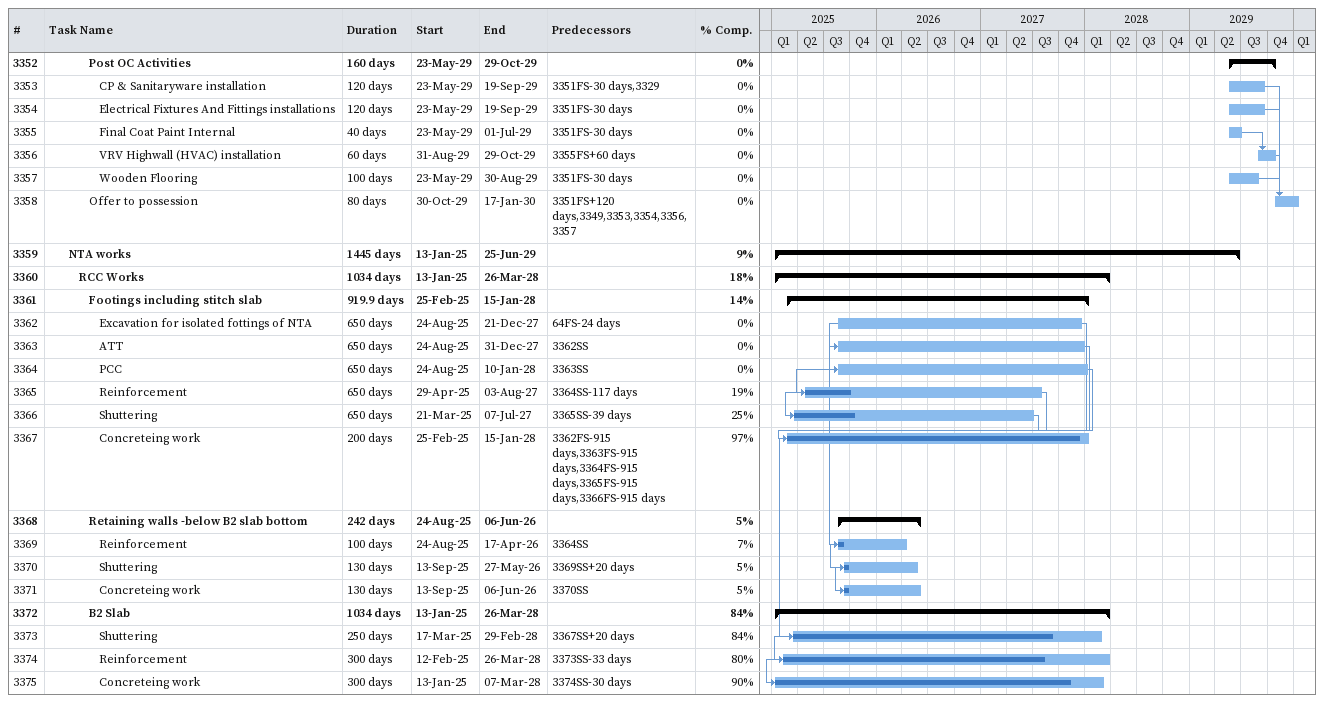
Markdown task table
| ID | Level | Task | Duration | Start | Finish | Predecessors | % complete |
|---|---|---|---|---|---|---|---|
| 3352 | 5 | **Post OC Activities** | 160d | 2029-05-23 | 2029-10-29 |  | 0 |
| 3353 | 6 | CP & Sanitaryware installation | 120d | 2029-05-23 | 2029-09-19 | 3351FS-30d, 3329 | 0 |
| 3354 | 6 | Electrical Fixtures And Fittings installations | 120d | 2029-05-23 | 2029-09-19 | 3351FS-30d | 0 |
| 3355 | 6 | Final Coat Paint Internal | 40d | 2029-05-23 | 2029-07-01 | 3351FS-30d | 0 |
| 3356 | 6 | VRV Highwall (HVAC) installation | 60d | 2029-08-31 | 2029-10-29 | 3355FS+60d | 0 |
| 3357 | 6 | Wooden Flooring | 100d | 2029-05-23 | 2029-08-30 | 3351FS-30d | 0 |
| 3358 | 5 | Offer to possession | 80d | 2029-10-30 | 2030-01-17 | 3351FS+120d, 3349, 3353, 3354, 3356, 3357 | 0 |
| 3359 | 3 | **NTA works** | 1445d | 2025-01-13 | 2029-06-25 |  | 9 |
| 3360 | 4 | **RCC Works** | 1034d | 2025-01-13 | 2028-03-26 |  | 18 |
| 3361 | 5 | **Footings including stitch slab** | 919.9d | 2025-02-25 | 2028-01-15 |  | 14 |
| 3362 | 6 | Excavation for isolated fottings of NTA | 650d | 2025-08-24 | 2027-12-21 | 64FS-24d | 0 |
| 3363 | 6 | ATT | 650d | 2025-08-24 | 2027-12-31 | 3362SS | 0 |
| 3364 | 6 | PCC | 650d | 2025-08-24 | 2028-01-10 | 3363SS | 0 |
| 3365 | 6 | Reinforcement | 650d | 2025-04-29 | 2027-08-03 | 3364SS-117d | 19 |
| 3366 | 6 | Shuttering | 650d | 2025-03-21 | 2027-07-07 | 3365SS-39d | 25 |
| 3367 | 6 | Concreteing work | 200d | 2025-02-25 | 2028-01-15 | 3362FS-915d, 3363FS-915d, 3364FS-915d, 3365FS-915d, 3366FS-915d | 97 |
| 3368 | 5 | **Retaining walls -below B2 slab bottom** | 242d | 2025-08-24 | 2026-06-06 |  | 5 |
| 3369 | 6 | Reinforcement | 100d | 2025-08-24 | 2026-04-17 | 3364SS | 7 |
| 3370 | 6 | Shuttering | 130d | 2025-09-13 | 2026-05-27 | 3369SS+20d | 5 |
| 3371 | 6 | Concreteing work | 130d | 2025-09-13 | 2026-06-06 | 3370SS | 5 |
| 3372 | 5 | **B2 Slab** | 1034d | 2025-01-13 | 2028-03-26 |  | 84 |
| 3373 | 6 | Shuttering | 250d | 2025-03-17 | 2028-02-29 | 3367SS+20d | 84 |
| 3374 | 6 | Reinforcement | 300d | 2025-02-12 | 2028-03-26 | 3373SS-33d | 80 |
| 3375 | 6 | Concreteing work | 300d | 2025-01-13 | 2028-03-07 | 3374SS-30d | 90 |
